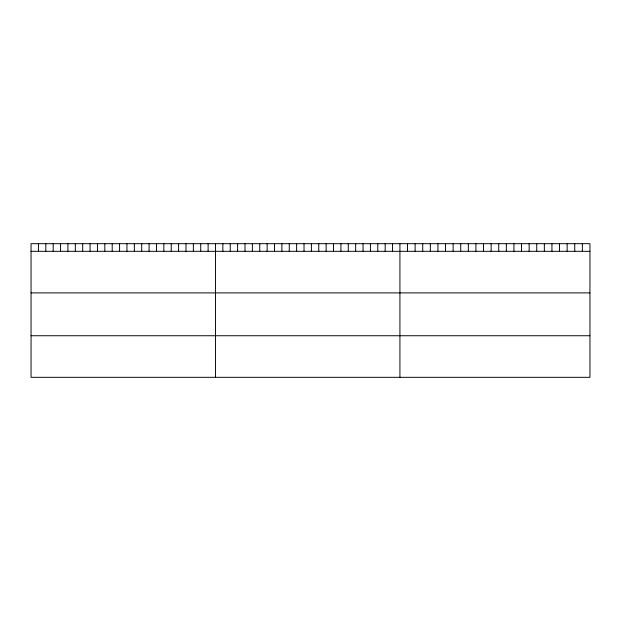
<?xml version="1.0" encoding="UTF-8"?>
<svg xmlns="http://www.w3.org/2000/svg" width="621" height="621" viewBox="0 0 621 621"><rect width="100%" height="100%" fill="white"/><g stroke="black" fill="none" stroke-linecap="round" stroke-linejoin="round"><path stroke-width="0.93" d="M589.95 251.311L589.95 377.32L31.05 377.32L31.05 243.68L589.95 243.68L589.95 251.311L31.05 251.311M31.05 292.895L589.95 292.895M31.05 335.736L589.95 335.736M582.351 243.68L582.351 251.311M574.751 243.68L574.751 251.311M567.144 243.68L567.144 251.311M559.544 243.68L559.544 251.311M551.945 243.68L551.945 251.311M544.345 243.68L544.345 251.311M536.746 243.68L536.746 251.311M529.139 243.68L529.139 251.311M521.539 243.68L521.539 251.311M513.94 243.68L513.94 251.311M506.34 243.68L506.34 251.311M498.741 243.68L498.741 251.311M491.133 243.68L491.133 251.311M483.534 243.68L483.534 251.311M475.934 243.68L475.934 251.311M468.335 243.68L468.335 251.311M460.735 243.68L460.735 251.311M453.128 243.68L453.128 251.311M445.529 243.68L445.529 251.311M437.929 243.68L437.929 251.311M430.33 243.68L430.33 251.311M422.73 243.68L422.73 251.311M415.123 243.68L415.123 251.311M407.523 243.68L407.523 251.311M399.924 243.68L399.924 377.32M392.55 243.68L392.55 251.311M385.167 243.68L385.167 251.311M377.793 243.68L377.793 251.311M370.411 243.68L370.411 251.311M363.037 243.68L363.037 251.311M355.662 243.68L355.662 251.311M348.28 243.68L348.28 251.311M340.906 243.68L340.906 251.311M333.524 243.68L333.524 251.311M326.149 243.68L326.149 251.311M318.775 243.68L318.775 251.311M311.393 243.68L311.393 251.311M304.018 243.68L304.018 251.311M296.636 243.68L296.636 251.311M289.262 243.68L289.262 251.311M281.887 243.68L281.887 251.311M274.505 243.68L274.505 251.311M267.131 243.68L267.131 251.311M259.749 243.68L259.749 251.311M252.374 243.68L252.374 251.311M245 243.68L245 251.311M237.618 243.68L237.618 251.311M230.244 243.68L230.244 251.311M222.861 243.68L222.861 251.311M215.487 243.68L215.487 377.32M208.113 243.68L208.113 251.311M200.73 243.68L200.73 251.311M193.356 243.68L193.356 251.311M185.974 243.68L185.974 251.311M178.6 243.68L178.6 251.311M171.225 243.68L171.225 251.311M163.843 243.68L163.843 251.311M156.469 243.68L156.469 251.311M149.087 243.68L149.087 251.311M141.712 243.68L141.712 251.311M134.338 243.68L134.338 251.311M126.956 243.68L126.956 251.311M119.581 243.68L119.581 251.311M112.199 243.68L112.199 251.311M104.825 243.68L104.825 251.311M97.45 243.68L97.45 251.311M90.068 243.68L90.068 251.311M82.694 243.68L82.694 251.311M75.312 243.68L75.312 251.311M67.937 243.68L67.937 251.311M60.563 243.68L60.563 251.311M53.181 243.68L53.181 251.311M45.807 243.68L45.807 251.311M38.424 243.68L38.424 251.311"/></g></svg>
